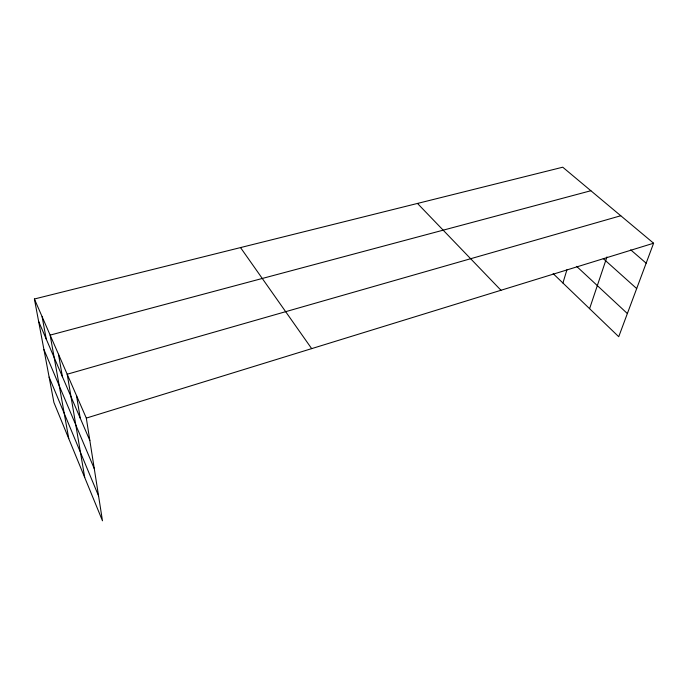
<?xml version="1.0" encoding="UTF-8"?>
<svg xmlns="http://www.w3.org/2000/svg" width="688" height="688" viewBox="0 0 688 688"><rect width="100%" height="100%" fill="white"/><g stroke="black" fill="none" stroke-linecap="round" stroke-linejoin="round"><path stroke-width="1.03" d="M562.922 283.009L566.946 269.73M589.59 308.671L606.945 256.934M34.4 298.996L86.31 418.098L102.478 520.799L53.905 402.454L34.4 298.996L562.741 167.201L653.6 243.217L618.727 336.707L553.143 273.609M86.31 418.098L653.6 243.217M620.765 215.748L67.192 374.229L84.727 477.558M590.872 190.731L50.138 335.108L68.766 438.652M630.698 249.839L646.152 263.177M603.264 258.619L636.684 288.573M576.63 266.359L627.37 313.547M417.478 203.442L500.976 290.267M240.525 247.577L311.673 348.627M38.614 321.348L89.836 440.509M43.937 349.581L94.265 468.64M49.132 377.119L98.556 495.893M42.114 316.695L46.242 339.098M58.489 354.268L62.419 376.732M76.54 395.686L80.221 418.132"/></g></svg>
